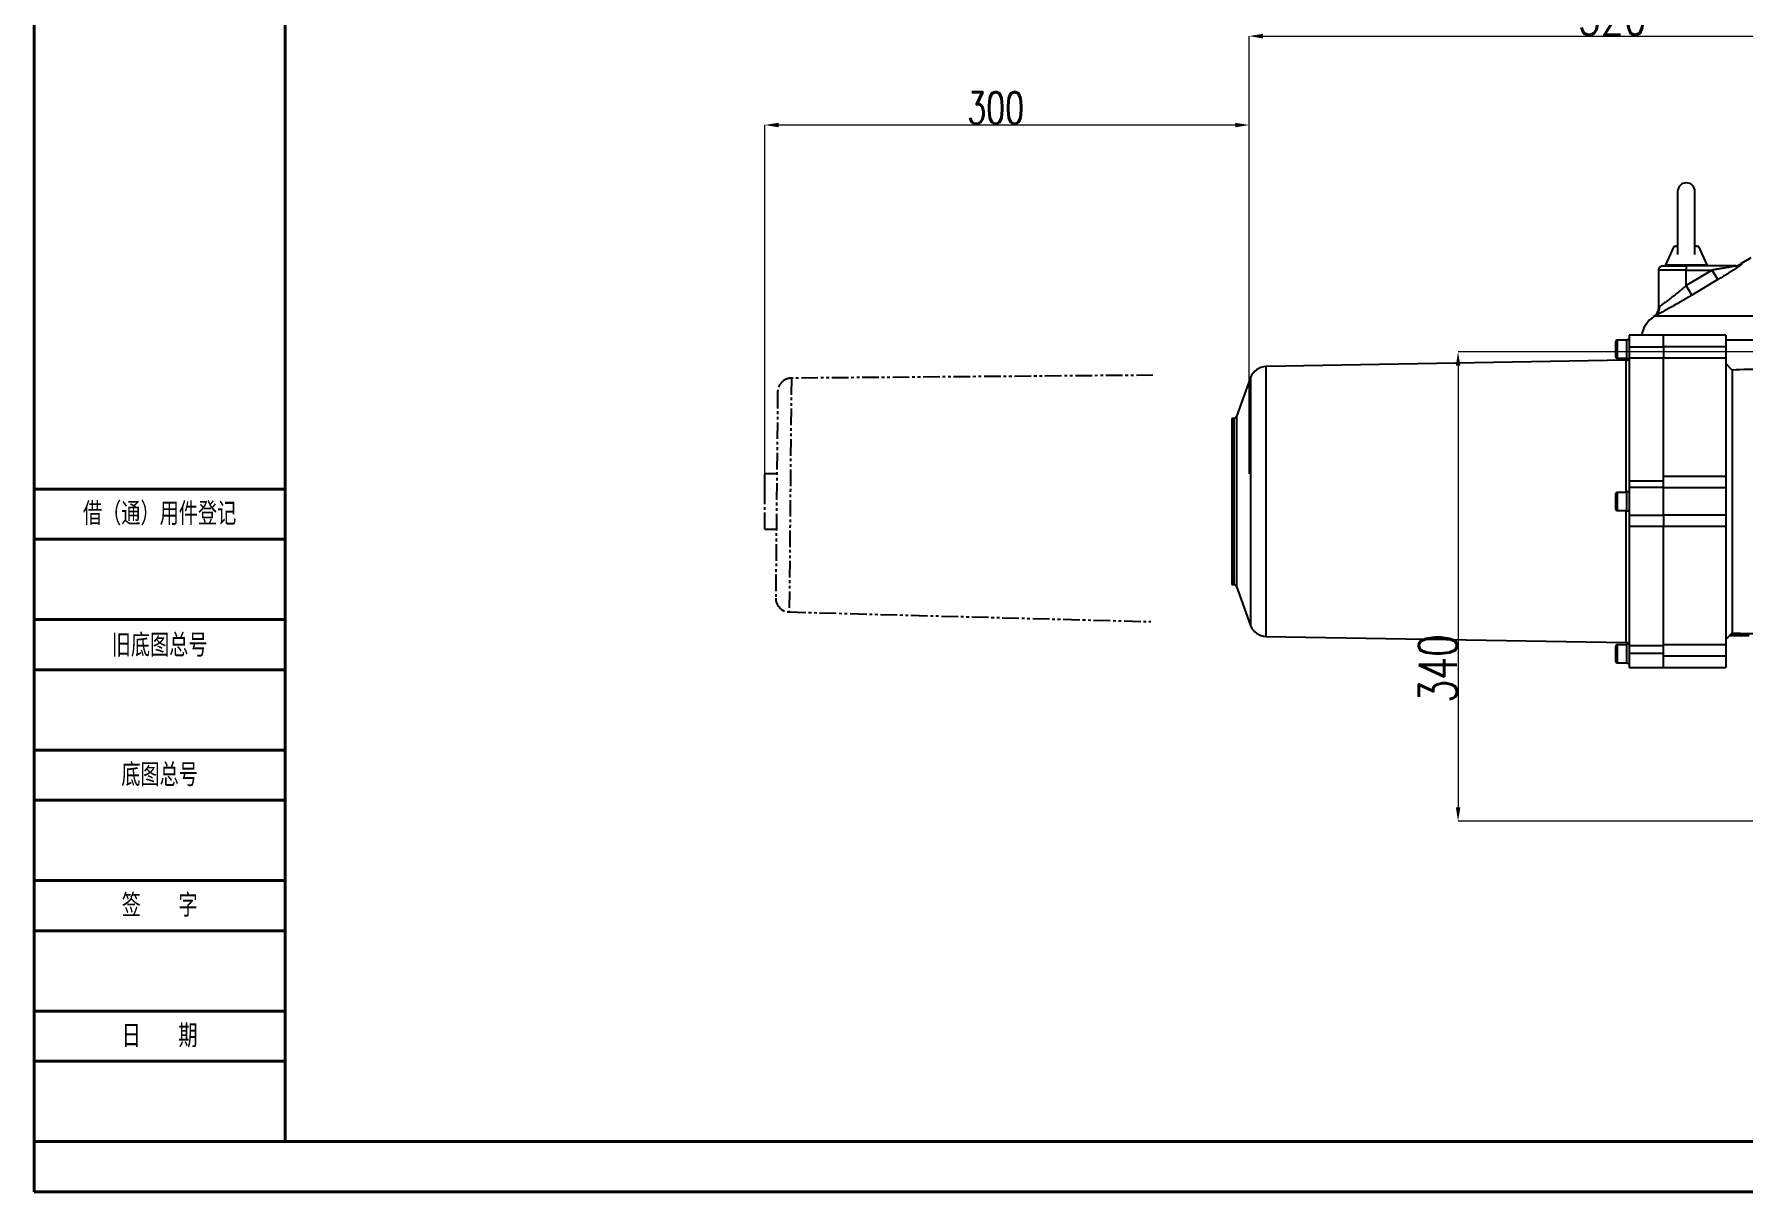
# Model space of a CAD drawing. Header units: millimetres. Extents: x 1726 to 4771, y 590 to 2743.
# Drawn here: x 1726 to 2961, y 590 to 1426 of the extents above; entities that cross this region are included whole.
import ezdxf

# ---------------------------------------------------------------- set-up
doc = ezdxf.new("R2010")
doc.units = ezdxf.units.MM
doc.linetypes.add('双点画线', pattern=[22, 12, -2, 2, -2, 2, -2])
for name, color, linetype, lineweight in [('AM_5', 3, 'Continuous', 25), ('AM_BOR', 7, 'Continuous', 50), ('文字', 7, 'Continuous', 13), ('标注', 3, 'Continuous', 13), ('粗实线', 7, 'Continuous', 40)]:
    doc.layers.add(name, color=color, linetype=linetype, lineweight=lineweight)
doc.styles.add('SLDTEXTSTYLE1', font='txt.shx', dxfattribs={"width": 0.7, "bigfont": 'gbcbig.shx'})
doc.styles.add('标注', font='txt.shx', dxfattribs={"width": 0.7, "height": 3.5})
doc.dimstyles.new('SLDDIMSTYLE12$0', dxfattribs={"dimtxt": 12, "dimasz": 10, "dimexe": 0, "dimexo": 0.0625, "dimgap": 0.875, "dimtad": 1, "dimdec": 1, "dimlfac": 1.8, "dimrnd": 1e-09, "dimzin": 12, "dimdsep": 46, "dimtxsty": 'SLDTEXTSTYLE1', "dimcen": 0.09, "dimdle": 8.16, "dimclrd": 3, "dimclre": 3, "dimadec": 0, "dimazin": 3, "dimtfac": 1, "dimtdec": 1, "dimtofl": 0, "dimtmove": 0, "dimatfit": 3, "dimfxl": 0, "dimfrac": 2, "dimtolj": 1, "dimlwd": 5, "dimlwe": 5, "dimarcsym": 0})

# ---------------------------------------------------------------- blocks, each defined once
blk = doc.blocks.new('*D40')
at = {"layer": 'AM_5', "color": 3, "lineweight": 5, "transparency": 16777216}
blk.add_line((2603.3, 1108.5), (2603.3, 1424.6), dxfattribs=at)
at = {"layer": 'AM_5', "color": 3, "linetype": 'Continuous', "lineweight": 5, "transparency": 16777216}
for p, q in [((2613.3, 1424.6), (3110.4, 1424.6)), ((3120.4, 1196.5), (3120.4, 1424.6))]:
    blk.add_line(p, q, dxfattribs=at)
at = {"layer": 'AM_5', "color": 3, "transparency": 16777216}
for points in [[(2613.3, 1426.3), (2613.3, 1422.9), (2603.3, 1424.6)], [(3110.4, 1426.3), (3110.4, 1422.9), (3120.4, 1424.6)]]:
    blk.add_solid(points, dxfattribs=at)
at = {"layer": 'Defpoints', "color": 0, "transparency": 16777216}
for p in [(3120.4, 1424.6), (3120.4, 1196.5), (2603.3, 1108.5)]:
    blk.add_point(p, dxfattribs=at)
at = {"layer": 'AM_5', "color": 0, "transparency": 16777216, "insert": (2865.7, 1439.2), "char_height": 12, "width": 2.333, "attachment_point": 5, "style": 'SLDTEXTSTYLE1'}
blk.add_mtext('\\A1;{\\H2.28571x;520}', dxfattribs=at)
blk = doc.blocks.new('*D42')
at = {"layer": 'Defpoints', "color": 0, "transparency": 16777216}
for p in [(2603.3, 1360.4), (2253.4, 1108.5), (2603.3, 1108.5)]:
    blk.add_point(p, dxfattribs=at)
at = {"layer": '标注', "color": 3, "lineweight": 5, "transparency": 16777216}
blk.add_line((2253.4, 1108.5), (2253.4, 1360.4), dxfattribs=at)
at = {"layer": '标注', "color": 3, "linetype": 'Continuous', "lineweight": 5, "transparency": 16777216}
for p, q in [((2263.4, 1360.4), (2593.3, 1360.4)), ((2603.3, 1108.5), (2603.3, 1360.4))]:
    blk.add_line(p, q, dxfattribs=at)
at = {"layer": '标注', "color": 3, "transparency": 16777216}
for points in [[(2263.4, 1362), (2263.4, 1358.7), (2253.4, 1360.4)], [(2593.3, 1362), (2593.3, 1358.7), (2603.3, 1360.4)]]:
    blk.add_solid(points, dxfattribs=at)
at = {"layer": '标注', "color": 0, "transparency": 16777216, "insert": (2420.2, 1372.7), "char_height": 10, "attachment_point": 5, "style": 'SLDTEXTSTYLE1'}
blk.add_mtext('\\A1;{\\H2.28571x;300}', dxfattribs=at)
blk = doc.blocks.new('*D44')
at = {"layer": 'AM_5', "color": 3, "lineweight": 5, "transparency": 16777216}
blk.add_line((3120.3, 1196.5), (2754.2, 1196.5), dxfattribs=at)
at = {"layer": 'AM_5', "color": 3, "linetype": 'Continuous', "lineweight": 5, "transparency": 16777216}
for p, q in [((2754.2, 1186.5), (2754.2, 867.6)), ((3118.4, 857.6), (2754.2, 857.6))]:
    blk.add_line(p, q, dxfattribs=at)
at = {"layer": 'AM_5', "color": 3, "transparency": 16777216}
for points in [[(2752.6, 1186.5), (2755.9, 1186.5), (2754.2, 1196.5)], [(2752.6, 867.6), (2755.9, 867.6), (2754.2, 857.6)]]:
    blk.add_solid(points, dxfattribs=at)
at = {"layer": 'Defpoints', "color": 0, "transparency": 16777216}
for p in [(3120.4, 1196.5), (2754.2, 857.6), (3118.5, 857.6)]:
    blk.add_point(p, dxfattribs=at)
at = {"layer": 'AM_5', "color": 0, "transparency": 16777216, "insert": (2739.6, 967.9), "char_height": 12, "attachment_point": 5, "rotation": 90, "style": 'SLDTEXTSTYLE1'}
blk.add_mtext('\\A1;{\\H2.28571x;340}', dxfattribs=at)
blk = doc.blocks.new('rA3')
at = {"layer": '粗实线'}
for p, q in [((333.38, 421.26), (333.38, 124.26)), ((358.38, 416.26), (358.38, 129.26)), ((358.38, 194.26), (333.38, 194.26)), ((358.38, 189.26), (333.38, 189.26)), ((358.38, 181.26), (333.38, 181.26)), ((358.38, 176.26), (333.38, 176.26)), ((358.38, 168.26), (333.38, 168.26)), ((358.38, 163.26), (333.38, 163.26)), ((358.38, 155.26), (333.38, 155.26)), ((358.38, 150.26), (333.38, 150.26)), ((358.38, 142.26), (333.38, 142.26)), ((358.38, 137.26), (333.38, 137.26)), ((358.38, 129.26), (333.38, 129.26)), ((358.38, 129.26), (748.38, 129.26)), ((333.38, 124.26), (753.38, 124.26))]:
    blk.add_line(p, q, dxfattribs=at)
at = {"layer": '文字', "char_height": 2, "width": 25, "attachment_point": 5, "style": '标注'}
for s, insert in [('{\\fSimSun|b0|i0|c134|p54;借（通）用件登记}', (345.88, 191.76)), ('{\\fSimSun|b0|i0|c134|p54;旧底图总号}', (345.88, 178.67)), ('{\\fSimSun|b0|i0|c134|p54;底图总号}', (345.88, 165.76)), ('{\\fSimSun|b0|i0|c134|p54;签}   {\\fSimSun|b0|i0|c134|p54;字}', (345.88, 152.76)), ('{\\fSimSun|b0|i0|c134|p54;日}   {\\fSimSun|b0|i0|c134|p54;期}', (345.88, 139.76))]:
    blk.add_mtext(s, dxfattribs=dict(at, insert=insert))

msp = doc.modelspace()

# ---------------------------------------------------------------- linework, layer by layer
at = {"color": 7, "linetype": 'Continuous', "lineweight": 25}
for p, q in [((2912.849, 1312.363), (2912.849, 1266.974)), ((2925.349, 1266.974), (2925.349, 1312.363)), ((2909.999, 1272.558), (2904.099, 1259.446)), ((2912.849, 1273.067), (2909.999, 1272.558)), ((2912.849, 1272.558), (2909.999, 1272.558)), ((2928.199, 1272.558), (2925.349, 1273.067)), ((2928.199, 1272.558), (2925.349, 1272.558)), ((2934.099, 1259.446), (2928.199, 1272.558)), ((2965.793, 1264.428), (2958.068, 1259.765)), ((2899.099, 1255.613), (2899.099, 1228.637)), ((2919.099, 1255.613), (2899.099, 1255.613)), ((2904.099, 1259.446), (2904.099, 1258.613)), ((2904.099, 1259.446), (2919.099, 1259.446)), ((2919.099, 1259.446), (2934.099, 1259.446)), ((2919.099, 1258.613), (2919.099, 1255.613)), ((2954.811, 1258.613), (2919.099, 1258.613)), ((2937.865, 1255.613), (2919.099, 1244.403)), ((2919.099, 1244.403), (2919.099, 1255.613)), ((2919.099, 1255.613), (2937.865, 1255.613)), ((2941.951, 1248.765), (2923.194, 1237.555)), ((2934.099, 1258.613), (2934.099, 1259.446)), ((2941.952, 1248.765), (2937.865, 1255.613)), ((2923.194, 1237.555), (2919.099, 1244.403)), ((2868.104, 1198.484), (2868.104, 1203.984)), ((2868.104, 1192.984), (2868.104, 1198.484)), ((2876.104, 1204.984), (2869.104, 1204.984)), ((2869.104, 1204.984), (2869.104, 1198.484)), ((2869.104, 1198.484), (2869.104, 1191.984)), ((2877.704, 1205.324), (2876.104, 1205.324)), ((2876.104, 1191.644), (2876.104, 1205.324)), ((2902.704, 1208.484), (2877.704, 1208.484)), ((2877.704, 1208.484), (2877.704, 1200.132)), ((2877.704, 1200.132), (2902.704, 1200.132)), ((2877.704, 1200.132), (2877.704, 1191.928)), ((2947.704, 1208.484), (2902.704, 1208.484)), ((2902.704, 1200.132), (2902.704, 1208.484)), ((2902.704, 1200.132), (2902.704, 1191.928)), ((2947.704, 1200.132), (2902.704, 1200.132)), ((2947.704, 1208.484), (2947.704, 1200.132)), ((2947.704, 1205.326), (2969.352, 1205.326)), ((2947.704, 1200.132), (2947.704, 1191.928)), ((2875.739, 1190.45), (2615.423, 1185.906)), ((2615.423, 1185.906), (2615.423, 991.062)), ((2869.104, 1191.984), (2876.104, 1191.984)), ((2875.739, 1094.984), (2875.739, 1190.45)), ((2902.704, 1191.928), (2877.704, 1191.928)), ((2877.704, 1191.928), (2877.704, 1103.438)), ((2902.704, 1106.495), (2902.704, 1191.928)), ((2947.704, 1191.928), (2902.704, 1191.928)), ((2947.704, 1191.928), (2947.704, 1106.495)), ((2952.278, 1183.413), (2947.704, 1188.077)), ((2604.356, 1178.012), (2594.14, 1149.944)), ((2604.356, 1178.012), (2604.356, 998.956)), ((2952.278, 1183.413), (2952.278, 1088.484)), ((2592.435, 1148.636), (2590.704, 1148.484)), ((2592.435, 1028.333), (2592.435, 1148.636)), ((2594.14, 1149.944), (2594.14, 1027.024)), ((2590.704, 1148.484), (2590.704, 1028.484)), ((2253.356, 1088.484), (2253.356, 1108.484)), ((2877.704, 1103.438), (2902.704, 1103.438)), ((2877.704, 1103.438), (2877.704, 1098.484)), ((2947.704, 1106.495), (2902.704, 1106.495)), ((2902.704, 1098.348), (2902.704, 1106.495)), ((2947.704, 1106.495), (2947.704, 1098.348)), ((2868.104, 1082.984), (2868.104, 1093.984)), ((2876.104, 1094.984), (2869.104, 1094.984)), ((2869.104, 1094.984), (2869.104, 1081.984)), ((2877.704, 1095.324), (2876.104, 1095.324)), ((2876.104, 1081.644), (2876.104, 1095.324)), ((2902.704, 1098.484), (2877.704, 1098.484)), ((2877.704, 1098.484), (2877.704, 1078.621)), ((2902.704, 1078.621), (2902.704, 1098.348)), ((2947.704, 1098.348), (2902.704, 1098.348)), ((2947.704, 1098.348), (2947.704, 1078.621)), ((2952.278, 1088.484), (2952.278, 993.556)), ((2869.104, 1081.984), (2876.104, 1081.984)), ((2875.739, 986.519), (2875.739, 1081.984)), ((2876.104, 1081.644), (2877.704, 1081.644)), ((2877.704, 1078.621), (2902.704, 1078.621)), ((2877.704, 1078.621), (2877.704, 1070.473)), ((2902.704, 1078.621), (2902.704, 1070.473)), ((2947.704, 1078.621), (2902.704, 1078.621)), ((2947.704, 1078.621), (2947.704, 1070.473)), ((2902.704, 1070.473), (2877.704, 1070.473)), ((2877.704, 1070.473), (2877.704, 984.555)), ((2902.704, 985.041), (2902.704, 1070.473)), ((2947.704, 1070.473), (2902.704, 1070.473)), ((2947.704, 1070.473), (2947.704, 985.041)), ((2590.704, 1028.484), (2592.435, 1028.333)), ((2594.14, 1027.024), (2604.356, 998.956)), ((2615.423, 991.062), (2875.739, 986.519)), ((2947.704, 988.892), (2952.278, 993.556)), ((2963.617, 992.613), (2951.354, 992.613)), ((2868.104, 972.984), (2868.104, 983.984)), ((2876.104, 984.984), (2869.104, 984.984)), ((2869.104, 984.984), (2869.104, 971.984)), ((2876.104, 985.324), (2876.104, 985.262)), ((2876.104, 971.644), (2876.104, 985.262)), ((2877.704, 984.555), (2902.704, 984.555)), ((2877.704, 984.555), (2877.704, 978.705)), ((2902.704, 978.705), (2877.704, 978.705)), ((2877.704, 978.705), (2877.704, 968.484)), ((2947.704, 985.041), (2902.704, 985.041)), ((2902.704, 976.836), (2902.704, 985.041)), ((2902.704, 968.484), (2902.704, 976.836)), ((2947.704, 976.836), (2902.704, 976.836)), ((2947.704, 985.041), (2947.704, 976.836)), ((2947.704, 976.836), (2947.704, 968.484)), ((2869.104, 971.984), (2876.104, 971.984)), ((2876.104, 971.644), (2877.704, 971.644)), ((2877.704, 968.484), (2902.704, 968.484)), ((2902.704, 968.484), (2947.704, 968.484))]:
    msp.add_line(p, q, dxfattribs=at)
at = {"color": 7, "linetype": '双点画线', "lineweight": 25}
for p, q in [((2272.602, 1177.532), (2271.039, 1008.657)), ((2533.807, 1179.674), (2272.602, 1177.532)), ((2262.684, 1167.625), (2261.306, 1018.746)), ((2262.137, 1108.484), (2253.356, 1108.484)), ((2253.356, 1068.484), (2253.356, 1088.484)), ((2253.356, 1068.484), (2261.767, 1068.484)), ((2271.039, 1008.657), (2532.16, 1001.681))]:
    msp.add_line(p, q, dxfattribs=at)
at = {"color": 7, "linetype": 'Continuous', "lineweight": 25}
for centre, radius, start, end in [((2919.099, 1312.363), 6.25, 0, 180), ((2953.934, 1266.613), 8, 270, 301.713856), ((2954.81, 1266.539), 7.926, 270.009297, 301.271237), ((2902.099, 1255.613), 3, 90, 180), ((2910.999, 1257.013), 1.6, 46.567463, 90), ((2892.37, 1228.862), 7.576, 302.13682, 3.278153), ((2906.599, 1205.326), 20, 123.602517, 170.914059), ((2869.104, 1203.984), 1, 90, 180), ((2615.632, 1173.908), 12, 91, 160), ((2869.104, 1192.984), 1, 180, 270), ((2875.704, 1192.45), 2, 271, 337.858462), ((2966.315, 931.512), 252.291, 88.112839, 93.189498), ((2592.261, 1150.628), 2, 275, 340), ((2869.104, 1093.984), 1, 90, 180), ((2869.104, 1082.984), 1, 180, 270), ((2592.261, 1026.34), 2, 20, 85), ((2615.632, 1003.061), 12, 200, 269), ((2966.315, 1245.456), 252.291, 266.810502, 277.564114), ((2869.104, 983.984), 1, 90, 180), ((2875.704, 984.519), 2, 23.725119, 89), ((2869.104, 972.984), 1, 180, 270)]:
    msp.add_arc(centre, radius, start, end, dxfattribs=at)
at = {"color": 7, "linetype": '双点画线', "lineweight": 25}
for centre, start, end in [((2272.684, 1167.532), 90.469753, 179.469753), ((2271.306, 1018.653), 179.469753, 268.469753)]:
    msp.add_arc(centre, 10, start, end, dxfattribs=at)
at = {"color": 7, "linetype": 'Continuous', "lineweight": 25}
for centre, start_param, end_param in [((2876.104, 1198.484), 4.71238898, 4.84785562), ((2877.704, 1198.484), 4.64481121, 4.69812124), ((2877.704, 978.484), 1.58506407, 1.70626297), ((2876.104, 978.484), 1.50321856, 1.57079633)]:
    msp.add_ellipse(centre, major_axis=(11.847, 0), ratio=0.57735027, start_param=start_param, end_param=end_param, dxfattribs=at)
for points, knots in [([(2958.924, 1259.765), (2958.945, 1259.746), (2958.989, 1259.709), (2958.622, 1259.385), (2957.938, 1258.871), (2957.036, 1258.238), (2956.027, 1257.552), (2954.964, 1256.846), (2953.757, 1256.058), (2952.148, 1255.025), (2950.1, 1253.731), (2947.579, 1252.167), (2944.841, 1250.496), (2942.936, 1249.355), (2941.951, 1248.765)], [0, 0, 0, 0, 0.05888003, 0.11780733, 0.18093813, 0.25166051, 0.30804836, 0.36812491, 0.43252396, 0.50176365, 0.61528786, 0.73534479, 0.86314489, 1, 1, 1, 1]), ([(2958.164, 1259.765), (2958.142, 1259.765), (2958.079, 1259.765), (2958.586, 1259.765), (2958.924, 1259.765)], [0, 0, 0, 0, 0.33333333, 1, 1, 1, 1]), ([(2902.099, 1258.613), (2902.154, 1258.613), (2902.268, 1258.613), (2903.213, 1258.613), (2904.782, 1258.613), (2906.993, 1258.613), (2909.711, 1258.613), (2912.758, 1258.613), (2915.926, 1258.613), (2918.062, 1258.613), (2919.099, 1258.613)], [0, 0, 0, 0, 0.116516032, 0.24001133, 0.368640814, 0.5, 0.631359186, 0.75998867, 0.883483968, 1, 1, 1, 1]), ([(2954.811, 1258.613), (2954.827, 1258.612), (2954.86, 1258.61), (2954.812, 1258.591), (2954.695, 1258.56), (2954.417, 1258.498), (2953.871, 1258.386), (2952.541, 1258.127), (2950.134, 1257.683), (2947.744, 1257.264), (2945.933, 1256.956), (2945.048, 1256.806), (2944.072, 1256.642), (2943.005, 1256.464), (2941.849, 1256.27), (2940.601, 1256.063), (2939.263, 1255.842), (2938.341, 1255.691), (2937.865, 1255.613)], [0, 0, 0, 0, 0.01034755, 0.02086228, 0.032926, 0.04748596, 0.08601143, 0.13849608, 0.28841161, 0.50006149, 0.5448974, 0.59477535, 0.6496971, 0.70966398, 0.774677, 0.84473694, 0.91984444, 1, 1, 1, 1]), ([(2923.194, 1237.555), (2921.805, 1236.729), (2919.026, 1235.076), (2914.896, 1232.68), (2910.887, 1230.393), (2907.088, 1228.263), (2903.605, 1226.34), (2900.574, 1224.689), (2898.033, 1223.32), (2896.945, 1222.738), (2896.4, 1222.447)], [0, 0, 0, 0, 0.12472133, 0.24956901, 0.37441268, 0.49947213, 0.62458961, 0.74971825, 0.87465839, 1, 1, 1, 1]), ([(2919.099, 1244.403), (2917.955, 1243.455), (2915.799, 1241.667), (2912.754, 1239.218), (2910.142, 1237.127), (2908.068, 1235.49), (2906.425, 1234.219), (2905.103, 1233.205), (2903.906, 1232.294), (2902.513, 1231.238), (2901.052, 1230.135), (2900.299, 1229.569), (2899.934, 1229.296)], [0, 0, 0, 0, 0.148349651, 0.279769888, 0.397088728, 0.499501746, 0.569930906, 0.6378983, 0.703500946, 0.766846734, 0.887132183, 1, 1, 1, 1]), ([(2899.099, 1228.646), (2899.054, 1227.999), (2898.962, 1226.686), (2898.215, 1224.831), (2897.084, 1223.181), (2896.041, 1222.378), (2895.527, 1221.982)], [0, 0, 0, 0, 0.2461717, 0.49999349, 0.75381869, 1, 1, 1, 1]), ([(2899.934, 1229.296), (2899.701, 1229.119), (2899.251, 1228.778), (2899.033, 1228.59), (2899.099, 1228.645), (2899.099, 1228.645)], [0, 0, 0, 0, 0.51597255, 0.99880335, 1, 1, 1, 1]), ([(2896.4, 1222.447), (2896.145, 1222.313), (2895.637, 1222.046), (2895.564, 1222.003), (2895.528, 1221.982)], [0, 0, 0, 0, 0.50239172, 1, 1, 1, 1]), ([(2896.4, 1222.447), (2896.421, 1222.447), (2896.472, 1222.447), (2896.589, 1222.448), (2896.746, 1222.448), (2896.936, 1222.449), (2897.145, 1222.449), (2897.422, 1222.45), (2897.793, 1222.451), (2898.347, 1222.451), (2899.06, 1222.452), (2899.875, 1222.453), (2900.592, 1222.454), (2901.243, 1222.454), (2901.897, 1222.455), (2902.695, 1222.455), (2903.616, 1222.455), (2904.638, 1222.454), (2905.774, 1222.454), (2907.2, 1222.453), (2908.846, 1222.452), (2910.679, 1222.45), (2912.325, 1222.449), (2913.884, 1222.449), (2915.247, 1222.448), (2916.625, 1222.448), (2917.864, 1222.448), (2918.947, 1222.448), (2919.856, 1222.448), (2920.783, 1222.448), (2921.727, 1222.448), (2922.687, 1222.449), (2923.808, 1222.449), (2925.571, 1222.45), (2927.897, 1222.451), (2930.536, 1222.452), (2932.681, 1222.453), (2934.344, 1222.453), (2935.559, 1222.454), (2936.51, 1222.454), (2937.309, 1222.454), (2938.338, 1222.455), (2939.704, 1222.455), (2942.084, 1222.455), (2945.238, 1222.455), (2949.237, 1222.454), (2953.677, 1222.452), (2958.234, 1222.451), (2962.796, 1222.449), (2966.742, 1222.448), (2969.569, 1222.448), (2971.038, 1222.448), (2971.353, 1222.448)], [0, 0, 0, 0, 0.00920957, 0.02248245, 0.03981858, 0.05217067, 0.06598549, 0.08126303, 0.1006225, 0.12246996, 0.15445724, 0.18091415, 0.20184068, 0.2172368, 0.23397568, 0.25195437, 0.27479563, 0.29612097, 0.31639087, 0.34228993, 0.37575524, 0.40176655, 0.43102182, 0.45089331, 0.46946927, 0.48804527, 0.50662131, 0.51796964, 0.52931797, 0.54066629, 0.55201458, 0.56336286, 0.5747111, 0.59107117, 0.62353767, 0.65137664, 0.67458808, 0.68922613, 0.70115385, 0.71037126, 0.71687838, 0.72417424, 0.73981255, 0.75544666, 0.79025216, 0.82503703, 0.85980142, 0.90234071, 0.93616443, 0.96753508, 0.99303025, 1, 1, 1, 1]), ([(2950.373, 991.613), (2951.278, 991.613), (2953.116, 991.613), (2955.844, 991.613), (2958.451, 991.613), (2960.801, 991.613), (2962.841, 991.613), (2963.912, 991.613), (2964.435, 991.613)], [0, 0, 0, 0, 0.16622959, 0.33788442, 0.50953925, 0.67861327, 0.84275088, 1, 1, 1, 1])]:
    msp.add_open_spline(points, degree=3, knots=knots, dxfattribs=at)

# ---------------------------------------------------------------- block references
at = {"layer": 'AM_BOR', "xscale": 7.2509765625, "yscale": 7.2509765625, "zscale": 7.2509765625}
msp.add_blockref('rA3', (-691.726, -311.139), dxfattribs=at)

# ---------------------------------------------------------------- dimensions: what is measured, and where the dimension line sits
at = {"layer": 'AM_5'}
dim = msp.add_linear_dim(base=(3120.374, 1424.608), p1=(2603.256, 1108.484), p2=(3120.374, 1196.484), text='{\\H2.28571x;520}', dimstyle='SLDDIMSTYLE12$0', override={"dimlfac": 1}, dxfattribs=at)
dim.commit()
dim.dimension.update_dxf_attribs({"geometry": '*D40', "text_midpoint": (2865.719, 1424.608), "dimtype": 160})
dim = msp.add_linear_dim(base=(2754.238, 857.606), p1=(3120.374, 1196.484), p2=(3118.476, 857.606), angle=90, text='{\\H2.28571x;340}', dimstyle='SLDDIMSTYLE12$0', override={"dimlfac": 1}, dxfattribs=at)
dim.commit()
dim.dimension.update_dxf_attribs({"geometry": '*D44', "text_midpoint": (2754.238, 967.865), "dimtype": 160})
at = {"layer": '标注'}
dim = msp.add_linear_dim(base=(2603.256, 1360.375), p1=(2253.356, 1108.484), p2=(2603.256, 1108.484), text='{\\H2.28571x;300}', dimstyle='SLDDIMSTYLE12$0', override={"dimtxt": 10, "dimtdec": 3, "dimtzin": 0}, dxfattribs=at)
dim.commit()
dim.dimension.update_dxf_attribs({"geometry": '*D42', "text_midpoint": (2420.228, 1360.375), "dimtype": 160})

doc.saveas('drawing.dxf')
